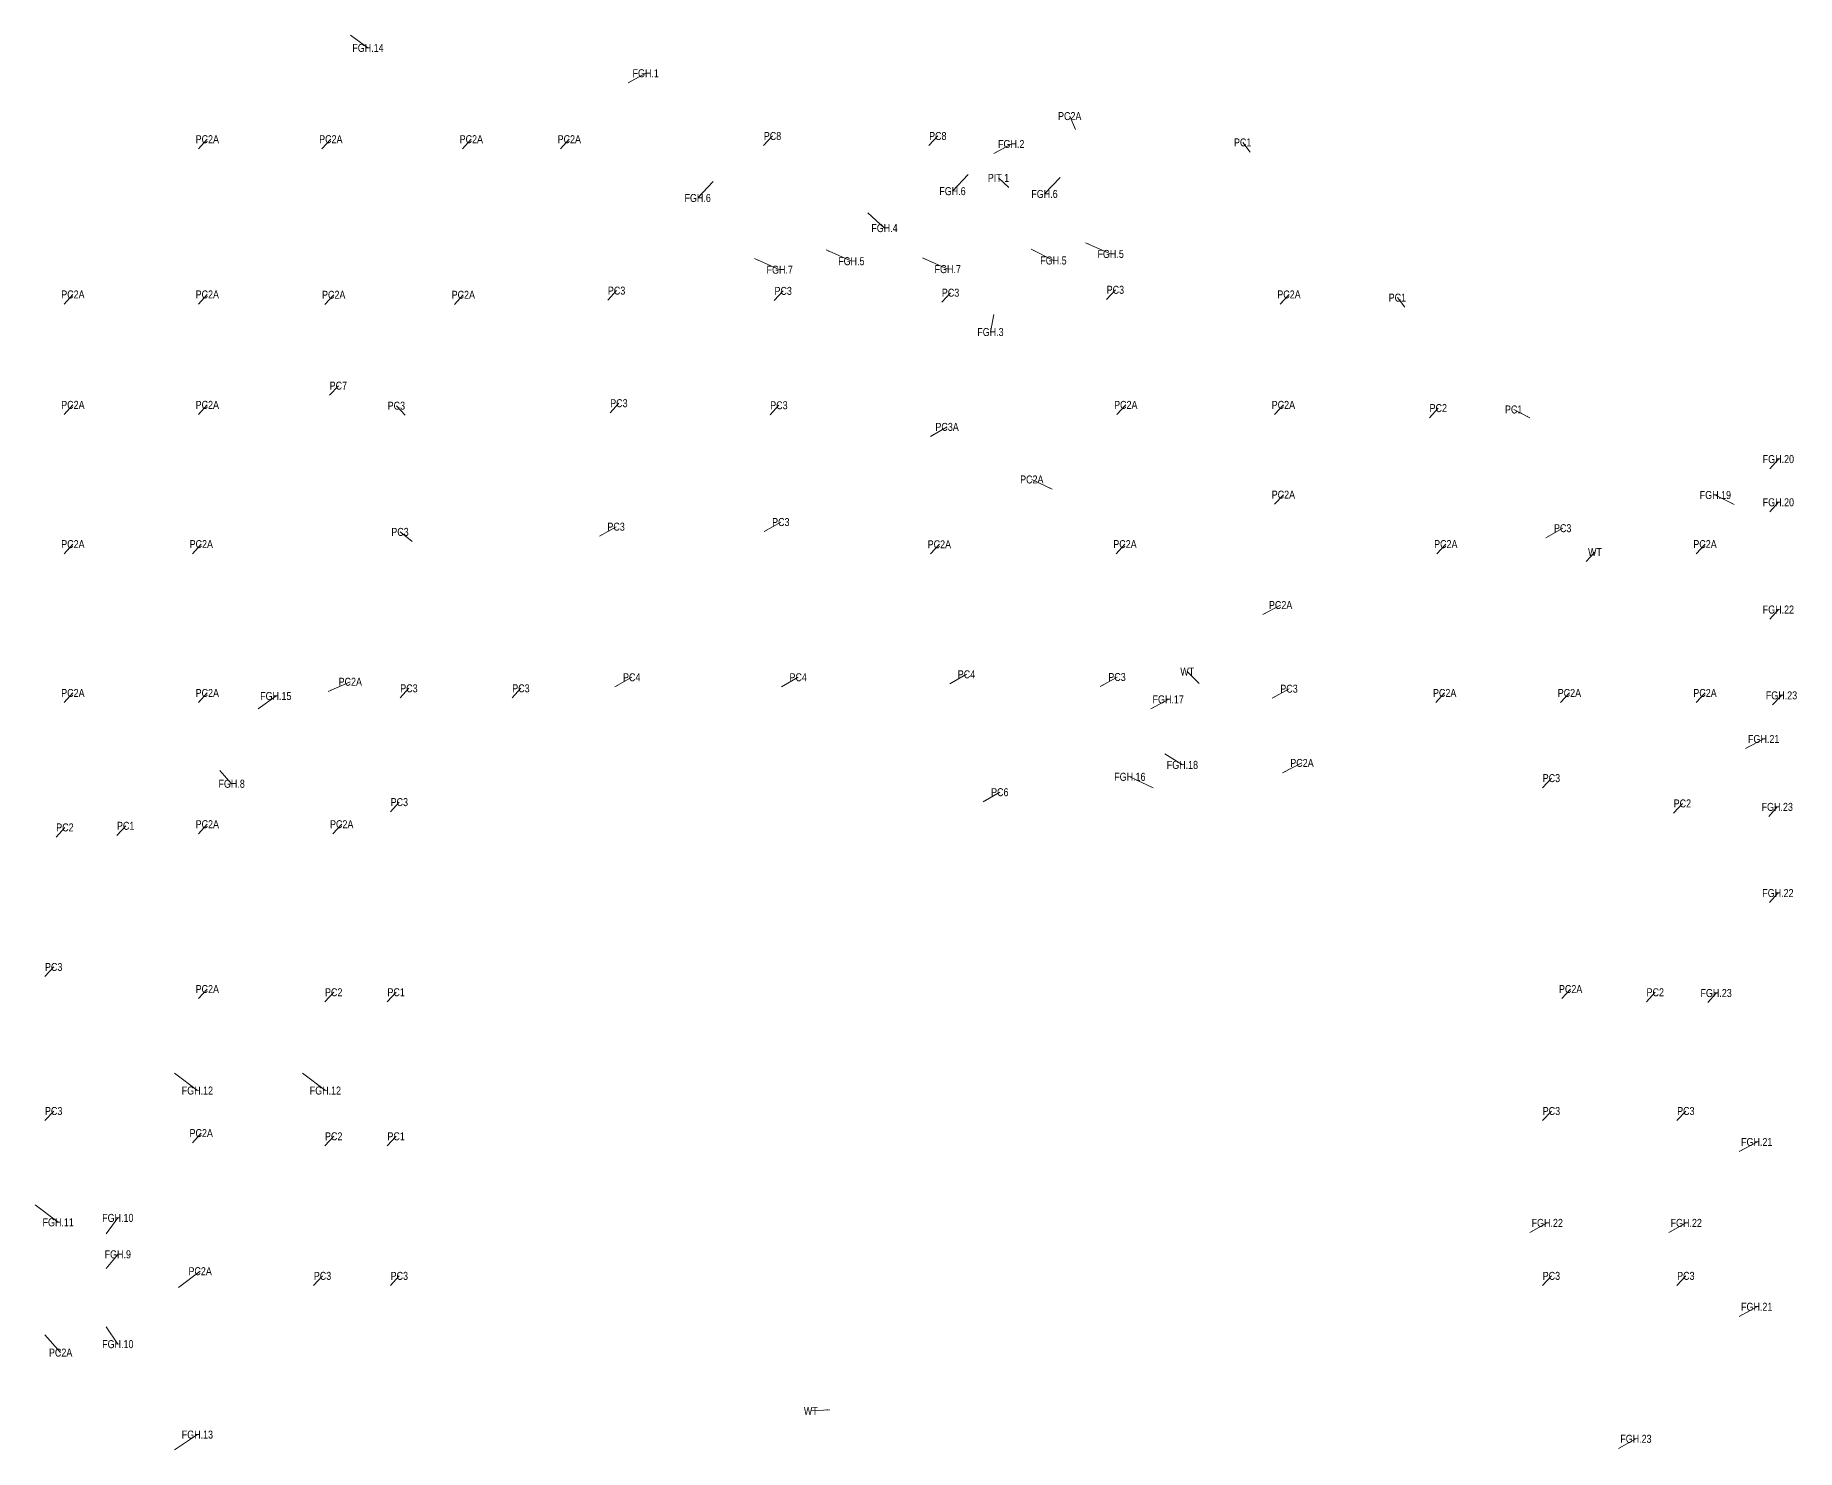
# Model space of a CAD drawing. Header units: millimetres. Extents: x -1281 to 216087, y -1281 to 89196.
# Drawn here: x 106000 to 216087, y 815 to 89196 of the extents above; entities that cross this region are included whole.
import ezdxf
from ezdxf.enums import TextEntityAlignment as Align

# ---------------------------------------------------------------- set-up
doc = ezdxf.new("R2010")
doc.units = ezdxf.units.MM
doc.layers.get('Defpoints').update_dxf_attribs({"color": 151, "lineweight": 9})
for name, color, linetype, lineweight in [('NDC_S_ANNO', 7, 'Continuous', 20), ('NDC_S_DIM', 1, 'Continuous', 15), ('NDC_S_VN TEXT', 7, 'Continuous', 20)]:
    doc.layers.add(name, color=color, linetype=linetype, lineweight=lineweight)
doc.styles.add('ARIAL', font='arial.ttf', dxfattribs={"width": 0.8})
doc.styles.add('NDC_DIM', font='', dxfattribs={"width": 0.75})
doc.styles.get('NDC_DIM').set_extended_font_data('Dotum')
doc.dimstyles.new('NDC_dim_iso', dxfattribs={"dimtxt": 2.2, "dimasz": 1, "dimexe": 1.5, "dimexo": 2.5, "dimgap": 1, "dimtad": 1, "dimdec": 0, "dimzin": 0, "dimdsep": 46, "dimtxsty": 'NDC_DIM', "dimblk": 'DIMMARK', "dimcen": 0.09, "dimdle": 1.2, "dimclrd": 1, "dimclre": 1, "dimclrt": 3, "dimadec": 0, "dimazin": 0, "dimtfac": 1, "dimtdec": 0, "dimtix": 1, "dimtofl": 0, "dimtmove": 0, "dimatfit": 3, "dimfxl": 6, "dimfxlon": 1, "dimtolj": 1, "dimtzin": 0, "dimarcsym": 0})

# ---------------------------------------------------------------- blocks, each defined once
blk = doc.blocks.new('DIMMARK')
at = {"layer": 'NDC_S_DIM', "color": 1}
blk.add_line((-1.5, 0), (1, 0), dxfattribs=at)
at = {"layer": 'NDC_S_DIM', "color": 2, "const_width": 0.1}
blk.add_lwpolyline([(-0.42, -0.42), (0.42, 0.42)], dxfattribs=at)
blk = doc.blocks.new('*U122')
at = {"layer": 'NDC_S_ANNO', "ltscale": 0.8, "style": 'ARIAL', "width": 0.8, "flags": 1}
blk.add_attdef('CHU_THICH', text='', height=2.5, dxfattribs=at).set_placement((0, 0), align=Align.MIDDLE_CENTER)
at = {"layer": 'NDC_S_ANNO', "ltscale": 0.8, "style": 'ARIAL', "width": 0.8}
blk.add_attdef('TEN', text='', height=2.5, dxfattribs=at).set_placement((2.77, 3), align=Align.MIDDLE_CENTER)
at = {"layer": 'Defpoints'}
blk.add_leader([(0, 0), (2.77, 3)], dimstyle='NDC_dim_iso', override={"dimgap": 0.625, "dimtad": 0}, dxfattribs=at)
blk = doc.blocks.new('*U88')
at = {"layer": 'NDC_S_ANNO', "ltscale": 0.8, "style": 'ARIAL', "width": 0.8, "flags": 1}
blk.add_attdef('CHU_THICH', text='', height=2.5, dxfattribs=at).set_placement((0, 0), align=Align.MIDDLE_CENTER)
at = {"layer": 'NDC_S_ANNO', "ltscale": 0.8, "style": 'ARIAL', "width": 0.8}
blk.add_attdef('TEN', text='', height=2.5, dxfattribs=at).set_placement((2.77, 3), align=Align.MIDDLE_CENTER)
at = {"layer": 'Defpoints'}
blk.add_leader([(0, 0), (2.77, 3)], dimstyle='NDC_dim_iso', override={"dimgap": 0.625, "dimtad": 0}, dxfattribs=at)
blk = doc.blocks.new('*U104')
at = {"layer": 'NDC_S_ANNO', "ltscale": 0.8, "style": 'ARIAL', "width": 0.8, "flags": 1}
blk.add_attdef('CHU_THICH', text='', height=2.5, dxfattribs=at).set_placement((0, 0), align=Align.MIDDLE_CENTER)
at = {"layer": 'NDC_S_ANNO', "ltscale": 0.8, "style": 'ARIAL', "width": 0.8}
blk.add_attdef('TEN', text='', height=2.5, dxfattribs=at).set_placement((2.77, 3), align=Align.MIDDLE_CENTER)
at = {"layer": 'Defpoints'}
blk.add_leader([(0, 0), (2.77, 3)], dimstyle='NDC_dim_iso', override={"dimgap": 0.625, "dimtad": 0}, dxfattribs=at)
blk = doc.blocks.new('*U140')
at = {"layer": 'NDC_S_ANNO', "ltscale": 0.8, "style": 'ARIAL', "width": 0.8, "flags": 1}
blk.add_attdef('CHU_THICH', text='', height=2.5, dxfattribs=at).set_placement((0, 0), align=Align.MIDDLE_CENTER)
at = {"layer": 'NDC_S_ANNO', "ltscale": 0.8, "style": 'ARIAL', "width": 0.8}
blk.add_attdef('TEN', text='', height=2.5, dxfattribs=at).set_placement((6.9, 3), align=Align.MIDDLE_CENTER)
at = {"layer": 'Defpoints'}
blk.add_leader([(0, 0), (6.9, 3)], dimstyle='NDC_dim_iso', override={"dimgap": 0.625, "dimtad": 0}, dxfattribs=at)
blk = doc.blocks.new('*U126')
at = {"layer": 'NDC_S_ANNO', "ltscale": 0.8, "style": 'ARIAL', "width": 0.8, "flags": 1}
blk.add_attdef('CHU_THICH', text='', height=2.5, dxfattribs=at).set_placement((0, 0), align=Align.MIDDLE_CENTER)
at = {"layer": 'NDC_S_ANNO', "ltscale": 0.8, "style": 'ARIAL', "width": 0.8}
blk.add_attdef('TEN', text='', height=2.5, dxfattribs=at).set_placement((4.94, -5.57), align=Align.MIDDLE_CENTER)
at = {"layer": 'Defpoints'}
blk.add_leader([(0, 0), (4.94, -5.57)], dimstyle='NDC_dim_iso', override={"dimgap": 0.625, "dimtad": 0}, dxfattribs=at)
blk = doc.blocks.new('*U127')
at = {"layer": 'NDC_S_ANNO', "ltscale": 0.8, "style": 'ARIAL', "width": 0.8}
blk.add_attdef('TEN', text='', height=2.5, dxfattribs=at).set_placement((6.78, 5.11), align=Align.MIDDLE_CENTER)
at = {"layer": 'NDC_S_ANNO', "ltscale": 0.8, "style": 'ARIAL', "width": 0.8, "flags": 1}
blk.add_attdef('CHU_THICH', text='', height=2.5, dxfattribs=at).set_placement((0, 0), align=Align.MIDDLE_CENTER)
at = {"layer": 'Defpoints'}
blk.add_leader([(0, 0), (6.78, 5.11)], dimstyle='NDC_dim_iso', override={"dimgap": 0.625, "dimtad": 0}, dxfattribs=at)
blk = doc.blocks.new('*U100')
at = {"layer": 'NDC_S_ANNO', "ltscale": 0.8, "style": 'ARIAL', "width": 0.8, "flags": 1}
blk.add_attdef('CHU_THICH', text='', height=2.5, dxfattribs=at).set_placement((0, 0), align=Align.MIDDLE_CENTER)
at = {"layer": 'NDC_S_ANNO', "ltscale": 0.8, "style": 'ARIAL', "width": 0.8}
blk.add_attdef('TEN', text='', height=2.5, dxfattribs=at).set_placement((2.77, 3), align=Align.MIDDLE_CENTER)
at = {"layer": 'Defpoints'}
blk.add_leader([(0, 0), (2.77, 3)], dimstyle='NDC_dim_iso', override={"dimgap": 0.625, "dimtad": 0}, dxfattribs=at)
blk = doc.blocks.new('*U130')
at = {"layer": 'NDC_S_ANNO', "ltscale": 0.8, "style": 'ARIAL', "width": 0.8, "flags": 1}
blk.add_attdef('CHU_THICH', text='', height=2.5, dxfattribs=at).set_placement((0, 0), align=Align.MIDDLE_CENTER)
at = {"layer": 'NDC_S_ANNO', "ltscale": 0.8, "style": 'ARIAL', "width": 0.8}
blk.add_attdef('TEN', text='', height=2.5, dxfattribs=at).set_placement((-2.72, 3), align=Align.MIDDLE_CENTER)
at = {"layer": 'Defpoints'}
blk.add_leader([(0, 0), (-2.72, 3)], dimstyle='NDC_dim_iso', override={"dimgap": 0.625, "dimtad": 0}, dxfattribs=at)
blk = doc.blocks.new('*U131')
at = {"layer": 'NDC_S_ANNO', "ltscale": 0.8, "style": 'ARIAL', "width": 0.8, "flags": 1}
blk.add_attdef('CHU_THICH', text='', height=2.5, dxfattribs=at).set_placement((0, 0), align=Align.MIDDLE_CENTER)
at = {"layer": 'NDC_S_ANNO', "ltscale": 0.8, "style": 'ARIAL', "width": 0.8}
blk.add_attdef('TEN', text='', height=2.5, dxfattribs=at).set_placement((-2.3, 3), align=Align.MIDDLE_CENTER)
at = {"layer": 'Defpoints'}
blk.add_leader([(0, 0), (-2.3, 3)], dimstyle='NDC_dim_iso', override={"dimgap": 0.625, "dimtad": 0}, dxfattribs=at)
blk = doc.blocks.new('*U132')
at = {"layer": 'NDC_S_ANNO', "ltscale": 0.8, "style": 'ARIAL', "width": 0.8, "flags": 1}
blk.add_attdef('CHU_THICH', text='', height=2.5, dxfattribs=at).set_placement((0, 0), align=Align.MIDDLE_CENTER)
at = {"layer": 'NDC_S_ANNO', "ltscale": 0.8, "style": 'ARIAL', "width": 0.8}
blk.add_attdef('TEN', text='', height=2.5, dxfattribs=at).set_placement((-1.82, 4.22), align=Align.MIDDLE_CENTER)
at = {"layer": 'Defpoints'}
blk.add_leader([(0, 0), (-1.82, 4.22)], dimstyle='NDC_dim_iso', override={"dimgap": 0.625, "dimtad": 0}, dxfattribs=at)
blk = doc.blocks.new('*U133')
at = {"layer": 'NDC_S_ANNO', "ltscale": 0.8, "style": 'ARIAL', "width": 0.8, "flags": 1}
blk.add_attdef('CHU_THICH', text='', height=2.5, dxfattribs=at).set_placement((0, 0), align=Align.MIDDLE_CENTER)
at = {"layer": 'NDC_S_ANNO', "ltscale": 0.8, "style": 'ARIAL', "width": 0.8}
blk.add_attdef('TEN', text='', height=2.5, dxfattribs=at).set_placement((-5.02, 2.56), align=Align.MIDDLE_CENTER)
at = {"layer": 'Defpoints'}
blk.add_leader([(0, 0), (-5.02, 2.56)], dimstyle='NDC_dim_iso', override={"dimgap": 0.625, "dimtad": 0}, dxfattribs=at)
blk = doc.blocks.new('*U134')
at = {"layer": 'NDC_S_ANNO', "ltscale": 0.8, "style": 'ARIAL', "width": 0.8, "flags": 1}
blk.add_attdef('CHU_THICH', text='', height=2.5, dxfattribs=at).set_placement((0, 0), align=Align.MIDDLE_CENTER)
at = {"layer": 'NDC_S_ANNO', "ltscale": 0.8, "style": 'ARIAL', "width": 0.8}
blk.add_attdef('TEN', text='', height=2.5, dxfattribs=at).set_placement((-3.82, 3), align=Align.MIDDLE_CENTER)
at = {"layer": 'Defpoints'}
blk.add_leader([(0, 0), (-3.82, 3)], dimstyle='NDC_dim_iso', override={"dimgap": 0.625, "dimtad": 0}, dxfattribs=at)
blk = doc.blocks.new('*U89')
at = {"layer": 'NDC_S_ANNO', "ltscale": 0.8, "style": 'ARIAL', "width": 0.8, "flags": 1}
blk.add_attdef('CHU_THICH', text='', height=2.5, dxfattribs=at).set_placement((0, 0), align=Align.MIDDLE_CENTER)
at = {"layer": 'NDC_S_ANNO', "ltscale": 0.8, "style": 'ARIAL', "width": 0.8}
blk.add_attdef('TEN', text='', height=2.5, dxfattribs=at).set_placement((5.23, 3), align=Align.MIDDLE_CENTER)
at = {"layer": 'Defpoints'}
blk.add_leader([(0, 0), (5.23, 3)], dimstyle='NDC_dim_iso', override={"dimgap": 0.625, "dimtad": 0}, dxfattribs=at)
blk = doc.blocks.new('*U128')
at = {"layer": 'NDC_S_ANNO', "ltscale": 0.8, "style": 'ARIAL', "width": 0.8, "flags": 1}
blk.add_attdef('CHU_THICH', text='', height=2.5, dxfattribs=at).set_placement((0, 0), align=Align.MIDDLE_CENTER)
at = {"layer": 'NDC_S_ANNO', "ltscale": 0.8, "style": 'ARIAL', "width": 0.8}
blk.add_attdef('TEN', text='', height=2.5, dxfattribs=at).set_placement((5.54, 3), align=Align.MIDDLE_CENTER)
at = {"layer": 'Defpoints'}
blk.add_leader([(0, 0), (5.54, 3)], dimstyle='NDC_dim_iso', override={"dimgap": 0.625, "dimtad": 0}, dxfattribs=at)
blk = doc.blocks.new('*U129')
at = {"layer": 'NDC_S_ANNO', "ltscale": 0.8, "style": 'ARIAL', "width": 0.8}
blk.add_attdef('TEN', text='', height=2.5, dxfattribs=at).set_placement((-6.35, 3), align=Align.MIDDLE_CENTER)
at = {"layer": 'NDC_S_ANNO', "ltscale": 0.8, "style": 'ARIAL', "width": 0.8, "flags": 1}
blk.add_attdef('CHU_THICH', text='', height=2.5, dxfattribs=at).set_placement((0, 0), align=Align.MIDDLE_CENTER)
at = {"layer": 'Defpoints'}
blk.add_leader([(0, 0), (-6.35, 3)], dimstyle='NDC_dim_iso', override={"dimgap": 0.625, "dimtad": 0}, dxfattribs=at)
blk = doc.blocks.new('*U125')
at = {"layer": 'NDC_S_ANNO', "ltscale": 0.8, "style": 'ARIAL', "width": 0.8}
blk.add_attdef('TEN', text='', height=2.5, dxfattribs=at).set_placement((-7.33, 3.49), align=Align.MIDDLE_CENTER)
at = {"layer": 'NDC_S_ANNO', "ltscale": 0.8, "style": 'ARIAL', "width": 0.8, "flags": 1}
blk.add_attdef('CHU_THICH', text='', height=2.5, dxfattribs=at).set_placement((0, 0), align=Align.MIDDLE_CENTER)
at = {"layer": 'Defpoints'}
blk.add_leader([(0, 0), (-7.33, 3.49)], dimstyle='NDC_dim_iso', override={"dimgap": 0.625, "dimtad": 0}, dxfattribs=at)
blk = doc.blocks.new('*U86')
at = {"layer": 'NDC_S_ANNO', "ltscale": 0.8, "style": 'ARIAL', "width": 0.8, "flags": 1}
blk.add_attdef('CHU_THICH', text='', height=2.5, dxfattribs=at).set_placement((0, 0), align=Align.MIDDLE_CENTER)
at = {"layer": 'NDC_S_ANNO', "ltscale": 0.8, "style": 'ARIAL', "width": 0.8}
blk.add_attdef('TEN', text='', height=2.5, dxfattribs=at).set_placement((5.47, 3), align=Align.MIDDLE_CENTER)
at = {"layer": 'Defpoints'}
blk.add_leader([(0, 0), (5.47, 3)], dimstyle='NDC_dim_iso', override={"dimgap": 0.625, "dimtad": 0}, dxfattribs=at)
blk = doc.blocks.new('*U106')
at = {"layer": 'NDC_S_ANNO', "ltscale": 0.8, "style": 'ARIAL', "width": 0.8, "flags": 1}
blk.add_attdef('CHU_THICH', text='', height=2.5, dxfattribs=at).set_placement((0, 0), align=Align.MIDDLE_CENTER)
at = {"layer": 'NDC_S_ANNO', "ltscale": 0.8, "style": 'ARIAL', "width": 0.8}
blk.add_attdef('TEN', text='', height=2.5, dxfattribs=at).set_placement((2.86, 3), align=Align.MIDDLE_CENTER)
at = {"layer": 'Defpoints'}
blk.add_leader([(0, 0), (2.86, 3)], dimstyle='NDC_dim_iso', override={"dimgap": 0.625, "dimtad": 0}, dxfattribs=at)
blk = doc.blocks.new('*U120')
at = {"layer": 'NDC_S_ANNO', "ltscale": 0.8, "style": 'ARIAL', "width": 0.8, "flags": 1}
blk.add_attdef('CHU_THICH', text='', height=2.5, dxfattribs=at).set_placement((0, 0), align=Align.MIDDLE_CENTER)
at = {"layer": 'NDC_S_ANNO', "ltscale": 0.8, "style": 'ARIAL', "width": 0.8}
blk.add_attdef('TEN', text='', height=2.5, dxfattribs=at).set_placement((-3.77, 3.75), align=Align.MIDDLE_CENTER)
at = {"layer": 'Defpoints'}
blk.add_leader([(0, 0), (-3.77, 3.75)], dimstyle='NDC_dim_iso', override={"dimgap": 0.625, "dimtad": 0}, dxfattribs=at)
blk = doc.blocks.new('*U111')
at = {"layer": 'NDC_S_ANNO', "ltscale": 0.8, "style": 'ARIAL', "width": 0.8}
blk.add_attdef('TEN', text='', height=2.5, dxfattribs=at).set_placement((-5.96, -0.37), align=Align.MIDDLE_CENTER)
at = {"layer": 'NDC_S_ANNO', "ltscale": 0.8, "style": 'ARIAL', "width": 0.8, "flags": 1}
blk.add_attdef('CHU_THICH', text='', height=2.5, dxfattribs=at).set_placement((0, 0), align=Align.MIDDLE_CENTER)
at = {"layer": 'Defpoints'}
blk.add_leader([(0, 0), (-5.96, -0.37)], dimstyle='NDC_dim_iso', override={"dimgap": 0.625, "dimtad": 0}, dxfattribs=at)
blk = doc.blocks.new('*U114')
at = {"layer": 'NDC_S_ANNO', "ltscale": 0.8, "style": 'ARIAL', "width": 0.8, "flags": 1}
blk.add_attdef('CHU_THICH', text='', height=2.5, dxfattribs=at).set_placement((0, 0), align=Align.MIDDLE_CENTER)
at = {"layer": 'NDC_S_ANNO', "ltscale": 0.8, "style": 'ARIAL', "width": 0.8}
blk.add_attdef('TEN', text='', height=2.5, dxfattribs=at).set_placement((6.08, 3.07), align=Align.MIDDLE_CENTER)
at = {"layer": 'Defpoints'}
blk.add_leader([(0, 0), (6.08, 3.07)], dimstyle='NDC_dim_iso', override={"dimgap": 0.625, "dimtad": 0}, dxfattribs=at)
blk = doc.blocks.new('*U115')
at = {"layer": 'NDC_S_ANNO', "ltscale": 0.8, "style": 'ARIAL', "width": 0.8, "flags": 1}
blk.add_attdef('CHU_THICH', text='', height=2.5, dxfattribs=at).set_placement((0, 0), align=Align.MIDDLE_CENTER)
at = {"layer": 'NDC_S_ANNO', "ltscale": 0.8, "style": 'ARIAL', "width": 0.8}
blk.add_attdef('TEN', text='', height=2.5, dxfattribs=at).set_placement((5.72, 3), align=Align.MIDDLE_CENTER)
at = {"layer": 'Defpoints'}
blk.add_leader([(0, 0), (5.72, 3)], dimstyle='NDC_dim_iso', override={"dimgap": 0.625, "dimtad": 0}, dxfattribs=at)
blk = doc.blocks.new('*U96')
at = {"layer": 'NDC_S_ANNO', "ltscale": 0.8, "style": 'ARIAL', "width": 0.8, "flags": 1}
blk.add_attdef('CHU_THICH', text='', height=2.5, dxfattribs=at).set_placement((0, 0), align=Align.MIDDLE_CENTER)
at = {"layer": 'NDC_S_ANNO', "ltscale": 0.8, "style": 'ARIAL', "width": 0.8}
blk.add_attdef('TEN', text='', height=2.5, dxfattribs=at).set_placement((-3.2, 3), align=Align.MIDDLE_CENTER)
at = {"layer": 'Defpoints'}
blk.add_leader([(0, 0), (-3.2, 3)], dimstyle='NDC_dim_iso', override={"dimgap": 0.625, "dimtad": 0}, dxfattribs=at)
blk = doc.blocks.new('*U78')
at = {"layer": 'NDC_S_ANNO', "ltscale": 0.8, "style": 'ARIAL', "width": 0.8, "flags": 1}
blk.add_attdef('CHU_THICH', text='', height=2.5, dxfattribs=at).set_placement((0, 0), align=Align.MIDDLE_CENTER)
at = {"layer": 'NDC_S_ANNO', "ltscale": 0.8, "style": 'ARIAL', "width": 0.8}
blk.add_attdef('TEN', text='', height=2.5, dxfattribs=at).set_placement((-4.88, -5.15), align=Align.MIDDLE_CENTER)
at = {"layer": 'Defpoints'}
blk.add_leader([(0, 0), (-4.88, -5.15)], dimstyle='NDC_dim_iso', override={"dimgap": 0.625, "dimtad": 0}, dxfattribs=at)
blk = doc.blocks.new('*U79')
at = {"layer": 'NDC_S_ANNO', "ltscale": 0.8, "style": 'ARIAL', "width": 0.8, "flags": 1}
blk.add_attdef('CHU_THICH', text='', height=2.5, dxfattribs=at).set_placement((0, 0), align=Align.MIDDLE_CENTER)
at = {"layer": 'NDC_S_ANNO', "ltscale": 0.8, "style": 'ARIAL', "width": 0.8}
blk.add_attdef('TEN', text='', height=2.5, dxfattribs=at).set_placement((5.18, -4.78), align=Align.MIDDLE_CENTER)
at = {"layer": 'Defpoints'}
blk.add_leader([(0, 0), (5.18, -4.78)], dimstyle='NDC_dim_iso', override={"dimgap": 0.625, "dimtad": 0}, dxfattribs=at)
blk = doc.blocks.new('*U80')
at = {"layer": 'NDC_S_ANNO', "ltscale": 0.8, "style": 'ARIAL', "width": 0.8, "flags": 1}
blk.add_attdef('CHU_THICH', text='', height=2.5, dxfattribs=at).set_placement((0, 0), align=Align.MIDDLE_CENTER)
at = {"layer": 'NDC_S_ANNO', "ltscale": 0.8, "style": 'ARIAL', "width": 0.8}
blk.add_attdef('TEN', text='', height=2.5, dxfattribs=at).set_placement((7.89, -3.51), align=Align.MIDDLE_CENTER)
at = {"layer": 'Defpoints'}
blk.add_leader([(0, 0), (7.89, -3.51)], dimstyle='NDC_dim_iso', override={"dimgap": 0.625, "dimtad": 0}, dxfattribs=at)
blk = doc.blocks.new('*U81')
at = {"layer": 'NDC_S_ANNO', "ltscale": 0.8, "style": 'ARIAL', "width": 0.8, "flags": 1}
blk.add_attdef('CHU_THICH', text='', height=2.5, dxfattribs=at).set_placement((0, 0), align=Align.MIDDLE_CENTER)
at = {"layer": 'NDC_S_ANNO', "ltscale": 0.8, "style": 'ARIAL', "width": 0.8}
blk.add_attdef('TEN', text='', height=2.5, dxfattribs=at).set_placement((6.91, -3.51), align=Align.MIDDLE_CENTER)
at = {"layer": 'Defpoints'}
blk.add_leader([(0, 0), (6.91, -3.51)], dimstyle='NDC_dim_iso', override={"dimgap": 0.625, "dimtad": 0}, dxfattribs=at)
blk = doc.blocks.new('*U91')
at = {"layer": 'NDC_S_ANNO', "ltscale": 0.8, "style": 'ARIAL', "width": 0.8, "flags": 1}
blk.add_attdef('CHU_THICH', text='', height=2.5, dxfattribs=at).set_placement((0, 0), align=Align.MIDDLE_CENTER)
at = {"layer": 'NDC_S_ANNO', "ltscale": 0.8, "style": 'ARIAL', "width": 0.8}
blk.add_attdef('TEN', text='', height=2.5, dxfattribs=at).set_placement((-1.03, -5.49), align=Align.MIDDLE_CENTER)
at = {"layer": 'Defpoints'}
blk.add_leader([(0, 0), (-1.03, -5.49)], dimstyle='NDC_dim_iso', override={"dimgap": 0.625, "dimtad": 0}, dxfattribs=at)
blk = doc.blocks.new('*U92')
at = {"layer": 'NDC_S_ANNO', "ltscale": 0.8, "style": 'ARIAL', "width": 0.8, "flags": 1}
blk.add_attdef('CHU_THICH', text='', height=2.5, dxfattribs=at).set_placement((0, 0), align=Align.MIDDLE_CENTER)
at = {"layer": 'NDC_S_ANNO', "ltscale": 0.8, "style": 'ARIAL', "width": 0.8}
blk.add_attdef('TEN', text='', height=2.5, dxfattribs=at).set_placement((3.65, -4.14), align=Align.MIDDLE_CENTER)
at = {"layer": 'Defpoints'}
blk.add_leader([(0, 0), (3.65, -4.14)], dimstyle='NDC_dim_iso', override={"dimgap": 0.625, "dimtad": 0}, dxfattribs=at)
blk = doc.blocks.new('*U93')
at = {"layer": 'NDC_S_ANNO', "ltscale": 0.8, "style": 'ARIAL', "width": 0.8}
blk.add_attdef('TEN', text='', height=2.5, dxfattribs=at).set_placement((3.65, 4.42), align=Align.MIDDLE_CENTER)
at = {"layer": 'NDC_S_ANNO', "ltscale": 0.8, "style": 'ARIAL', "width": 0.8, "flags": 1}
blk.add_attdef('CHU_THICH', text='', height=2.5, dxfattribs=at).set_placement((0, 0), align=Align.MIDDLE_CENTER)
at = {"layer": 'Defpoints'}
blk.add_leader([(0, 0), (3.65, 4.42)], dimstyle='NDC_dim_iso', override={"dimgap": 0.625, "dimtad": 0}, dxfattribs=at)
blk = doc.blocks.new('*U94')
at = {"layer": 'NDC_S_ANNO', "ltscale": 0.8, "style": 'ARIAL', "width": 0.8, "flags": 1}
blk.add_attdef('CHU_THICH', text='', height=2.5, dxfattribs=at).set_placement((0, 0), align=Align.MIDDLE_CENTER)
at = {"layer": 'NDC_S_ANNO', "ltscale": 0.8, "style": 'ARIAL', "width": 0.8}
blk.add_attdef('TEN', text='', height=2.5, dxfattribs=at).set_placement((3.65, -5.41), align=Align.MIDDLE_CENTER)
at = {"layer": 'Defpoints'}
blk.add_leader([(0, 0), (3.65, -5.41)], dimstyle='NDC_dim_iso', override={"dimgap": 0.625, "dimtad": 0}, dxfattribs=at)
blk = doc.blocks.new('*U82')
at = {"layer": 'NDC_S_ANNO', "ltscale": 0.8, "style": 'ARIAL', "width": 0.8, "flags": 1}
blk.add_attdef('CHU_THICH', text='', height=2.5, dxfattribs=at).set_placement((0, 0), align=Align.MIDDLE_CENTER)
at = {"layer": 'NDC_S_ANNO', "ltscale": 0.8, "style": 'ARIAL', "width": 0.8}
blk.add_attdef('TEN', text='', height=2.5, dxfattribs=at).set_placement((7.17, -5.41), align=Align.MIDDLE_CENTER)
at = {"layer": 'Defpoints'}
blk.add_leader([(0, 0), (7.17, -5.41)], dimstyle='NDC_dim_iso', override={"dimgap": 0.625, "dimtad": 0}, dxfattribs=at)
blk = doc.blocks.new('*U83')
at = {"layer": 'NDC_S_ANNO', "ltscale": 0.8, "style": 'ARIAL', "width": 0.8}
blk.add_attdef('TEN', text='', height=2.5, dxfattribs=at).set_placement((7.17, 4.74), align=Align.MIDDLE_CENTER)
at = {"layer": 'NDC_S_ANNO', "ltscale": 0.8, "style": 'ARIAL', "width": 0.8, "flags": 1}
blk.add_attdef('CHU_THICH', text='', height=2.5, dxfattribs=at).set_placement((0, 0), align=Align.MIDDLE_CENTER)
at = {"layer": 'Defpoints'}
blk.add_leader([(0, 0), (7.17, 4.74)], dimstyle='NDC_dim_iso', override={"dimgap": 0.625, "dimtad": 0}, dxfattribs=at)
blk = doc.blocks.new('*U84')
at = {"layer": 'NDC_S_ANNO', "ltscale": 0.8, "style": 'ARIAL', "width": 0.8, "flags": 1}
blk.add_attdef('CHU_THICH', text='', height=2.5, dxfattribs=at).set_placement((0, 0), align=Align.MIDDLE_CENTER)
at = {"layer": 'NDC_S_ANNO', "ltscale": 0.8, "style": 'ARIAL', "width": 0.8}
blk.add_attdef('TEN', text='', height=2.5, dxfattribs=at).set_placement((5.47, -3.97), align=Align.MIDDLE_CENTER)
at = {"layer": 'Defpoints'}
blk.add_leader([(0, 0), (5.47, -3.97)], dimstyle='NDC_dim_iso', override={"dimgap": 0.625, "dimtad": 0}, dxfattribs=at)
blk = doc.blocks.new('*U85')
at = {"layer": 'NDC_S_ANNO', "ltscale": 0.8, "style": 'ARIAL', "width": 0.8, "flags": 1}
blk.add_attdef('CHU_THICH', text='', height=2.5, dxfattribs=at).set_placement((0, 0), align=Align.MIDDLE_CENTER)
at = {"layer": 'NDC_S_ANNO', "ltscale": 0.8, "style": 'ARIAL', "width": 0.8}
blk.add_attdef('TEN', text='', height=2.5, dxfattribs=at).set_placement((5.47, 4.05), align=Align.MIDDLE_CENTER)
at = {"layer": 'Defpoints'}
blk.add_leader([(0, 0), (5.47, 4.05)], dimstyle='NDC_dim_iso', override={"dimgap": 0.625, "dimtad": 0}, dxfattribs=at)
blk = doc.blocks.new('*U87')
at = {"layer": 'NDC_S_ANNO', "ltscale": 0.8, "style": 'ARIAL', "width": 0.8, "flags": 1}
blk.add_attdef('CHU_THICH', text='', height=2.5, dxfattribs=at).set_placement((0, 0), align=Align.MIDDLE_CENTER)
at = {"layer": 'NDC_S_ANNO', "ltscale": 0.8, "style": 'ARIAL', "width": 0.8}
blk.add_attdef('TEN', text='', height=2.5, dxfattribs=at).set_placement((2.64, 3), align=Align.MIDDLE_CENTER)
at = {"layer": 'Defpoints'}
blk.add_leader([(0, 0), (2.64, 3)], dimstyle='NDC_dim_iso', override={"dimgap": 0.625, "dimtad": 0}, dxfattribs=at)
blk = doc.blocks.new('*U90')
at = {"layer": 'NDC_S_ANNO', "ltscale": 0.8, "style": 'ARIAL', "width": 0.8}
blk.add_attdef('TEN', text='', height=2.5, dxfattribs=at).set_placement((3.65, 4.95), align=Align.MIDDLE_CENTER)
at = {"layer": 'NDC_S_ANNO', "ltscale": 0.8, "style": 'ARIAL', "width": 0.8, "flags": 1}
blk.add_attdef('CHU_THICH', text='', height=2.5, dxfattribs=at).set_placement((0, 0), align=Align.MIDDLE_CENTER)
at = {"layer": 'Defpoints'}
blk.add_leader([(0, 0), (3.65, 4.95)], dimstyle='NDC_dim_iso', override={"dimgap": 0.625, "dimtad": 0}, dxfattribs=at)
blk = doc.blocks.new('*U98')
at = {"layer": 'NDC_S_ANNO', "ltscale": 0.8, "style": 'ARIAL', "width": 0.8}
blk.add_attdef('TEN', text='', height=2.5, dxfattribs=at).set_placement((-5.9, 3), align=Align.MIDDLE_CENTER)
at = {"layer": 'NDC_S_ANNO', "ltscale": 0.8, "style": 'ARIAL', "width": 0.8, "flags": 1}
blk.add_attdef('CHU_THICH', text='', height=2.5, dxfattribs=at).set_placement((0, 0), align=Align.MIDDLE_CENTER)
at = {"layer": 'Defpoints'}
blk.add_leader([(0, 0), (-5.9, 3)], dimstyle='NDC_dim_iso', override={"dimgap": 0.625, "dimtad": 0}, dxfattribs=at)
blk = doc.blocks.new('*U99')
at = {"layer": 'NDC_S_ANNO', "ltscale": 0.8, "style": 'ARIAL', "width": 0.8, "flags": 1}
blk.add_attdef('CHU_THICH', text='', height=2.5, dxfattribs=at).set_placement((0, 0), align=Align.MIDDLE_CENTER)
at = {"layer": 'NDC_S_ANNO', "ltscale": 0.8, "style": 'ARIAL', "width": 0.8}
blk.add_attdef('TEN', text='', height=2.5, dxfattribs=at).set_placement((5.47, -3.46), align=Align.MIDDLE_CENTER)
at = {"layer": 'Defpoints'}
blk.add_leader([(0, 0), (5.47, -3.46)], dimstyle='NDC_dim_iso', override={"dimgap": 0.625, "dimtad": 0}, dxfattribs=at)

msp = doc.modelspace()

# ---------------------------------------------------------------- block references
at = {"layer": 'NDC_S_VN TEXT', "xscale": 200, "yscale": 200, "zscale": 200}
for name, p, values in [('*U84', (125700, 89196), {'TEN': 'FGH.14'}), ('*U86', (143058, 86222), {'TEN': 'FGH.1'}), ('*U132', (171015, 83300), {'TEN': 'PC2A'}), ('*U88', (116200, 82100), {'TEN': 'PC2A'}), ('*U88', (132700, 82100), {'TEN': 'PC2A'}), ('*U88', (138823, 82100), {'TEN': 'PC2A'}), ('*U86', (165901, 81800), {'TEN': 'FGH.2'}), ('*U131', (181920, 81900), {'TEN': 'PC1'}), ('*U78', (164300, 80484), {'TEN': 'FGH.6'}), ('*U96', (166839, 79686), {'TEN': 'PIT 1'}), ('*U78', (148375, 80059), {'TEN': 'FGH.6'}), ('*U78', (170050, 80308), {'TEN': 'FGH.6'}), ('*U79', (158038, 78102), {'TEN': 'FGH.4'}), ('*U80', (171631, 76234), {'TEN': 'FGH.5'}), ('*U80', (150950, 75248), {'TEN': 'FGH.7'}), ('*U80', (155425, 75779), {'TEN': 'FGH.5'}), ('*U80', (161450, 75283), {'TEN': 'FGH.7'}), ('*U81', (168250, 75824), {'TEN': 'FGH.5'}), ('*U88', (183800, 72400), {'TEN': 'PC2A'}), ('*U131', (191587, 72200), {'TEN': 'PC1'}), ('*U91', (165901, 71750), {'TEN': 'FGH.3'}), ('*U88', (173600, 65500), {'TEN': 'PC2A'}), ('*U122', (193128, 65300), {'TEN': 'PC2'}), ('*U133', (199400, 65300), {'TEN': 'PC1'}), ('*U89', (161940, 64125), {'TEN': 'PC3A'}), ('*U87', (214409, 62114), {'TEN': 'FGH.20'}), ('*U129', (169550, 60840), {'TEN': 'PC2A'}), ('*U98', (212180, 59869), {'TEN': 'FGH.19'}), ('*U87', (214409, 59414), {'TEN': 'FGH.20'}), ('*U89', (141255, 57889), {'TEN': 'PC3'}), ('*U89', (151550, 58180), {'TEN': 'PC3'}), ('*U89', (200411, 57796), {'TEN': 'PC3'}), ('*U88', (107800, 56800), {'TEN': 'PC2A'}), ('*U88', (115825, 56800), {'TEN': 'PC2A'}), ('*U88', (193600, 56800), {'TEN': 'PC2A'}), ('*U88', (209800, 56800), {'TEN': 'PC2A'}), ('*U88', (202922, 56305), {'TEN': 'WT'}), ('*U128', (182722, 52993), {'TEN': 'PC2A'}), ('*U87', (214409, 52714), {'TEN': 'FGH.22'}), ('*U120', (178750, 48690), {'TEN': 'WT'}), ('*U140', (124310, 48200), {'TEN': 'PC2A'}), ('*U89', (142232, 48480), {'TEN': 'PC4'}), ('*U89', (152632, 48480), {'TEN': 'PC4'}), ('*U89', (163150, 48665), {'TEN': 'PC4'}), ('*U89', (172561, 48496), {'TEN': 'PC3'}), ('*U89', (183310, 47767), {'TEN': 'PC3'}), ('*U88', (107800, 47500), {'TEN': 'PC2A'}), ('*U88', (116200, 47500), {'TEN': 'PC2A'}), ('*U85', (119939, 47100), {'TEN': 'FGH.15'}), ('*U86', (175711, 47100), {'TEN': 'FGH.17'}), ('*U88', (193528, 47500), {'TEN': 'PC2A'}), ('*U88', (201325, 47500), {'TEN': 'PC2A'}), ('*U88', (209800, 47500), {'TEN': 'PC2A'}), ('*U106', (214561, 47350), {'TEN': 'FGH.23'}), ('*U115', (212875, 44625), {'TEN': 'FGH.21'}), ('*U99', (176599, 44300), {'TEN': 'FGH.18'}), ('*U92', (117546, 43254), {'TEN': 'FGH.8'}), ('*U125', (175875, 42164), {'TEN': 'FGH.16'}), ('*U114', (183950, 43113), {'TEN': 'PC2A'}), ('*U89', (165234, 41300), {'TEN': 'PC6'}), ('*U104', (128200, 40680), {'TEN': 'PC3'}), ('*U122', (208384, 40599), {'TEN': 'PC2'}), ('*U87', (214339, 40382), {'TEN': 'FGH.23'}), ('*U122', (107300, 39100), {'TEN': 'PC2'}), ('*U100', (111100, 39200), {'TEN': 'PC1'}), ('*U88', (116200, 39300), {'TEN': 'PC2A'}), ('*U88', (124600, 39300), {'TEN': 'PC2A'}), ('*U87', (214379, 34999), {'TEN': 'FGH.22'}), ('*U104', (106600, 30380), {'TEN': 'PC3'}), ('*U88', (201400, 29000), {'TEN': 'PC2A'}), ('*U122', (124100, 28800), {'TEN': 'PC2'}), ('*U100', (128000, 28800), {'TEN': 'PC1'}), ('*U122', (206690, 28799), {'TEN': 'PC2'}), ('*U87', (210519, 28750), {'TEN': 'FGH.23'}), ('*U82', (114700, 24342), {'TEN': 'FGH.12'}), ('*U82', (122700, 24342), {'TEN': 'FGH.12'}), ('*U104', (106600, 21380), {'TEN': 'PC3'}), ('*U104', (200200, 21380), {'TEN': 'PC3'}), ('*U104', (208600, 21380), {'TEN': 'PC3'}), ('*U122', (124100, 19800), {'TEN': 'PC2'}), ('*U100', (128000, 19800), {'TEN': 'PC1'}), ('*U86', (212490, 19444), {'TEN': 'FGH.21'}), ('*U82', (106000, 16109), {'TEN': 'FGH.11'}), ('*U90', (110430, 14312), {'TEN': 'FGH.10'}), ('*U86', (199400, 14390), {'TEN': 'FGH.22'}), ('*U86', (208086, 14390), {'TEN': 'FGH.22'}), ('*U93', (110430, 12141), {'TEN': 'FGH.9'}), ('*U127', (114950, 10950), {'TEN': 'PC2A'}), ('*U104', (123400, 11080), {'TEN': 'PC3'}), ('*U104', (128200, 11080), {'TEN': 'PC3'}), ('*U104', (200200, 11080), {'TEN': 'PC3'}), ('*U104', (208600, 11080), {'TEN': 'PC3'}), ('*U86', (212490, 9150), {'TEN': 'FGH.21'}), ('*U126', (106600, 8000), {'TEN': 'PC2A'}), ('*U94', (110430, 8497), {'TEN': 'FGH.10'}), ('*U111', (155660, 3319), {'TEN': 'WT'}), ('*U83', (114700, 815), {'TEN': 'FGH.13'}), ('*U86', (204941, 900), {'TEN': 'FGH.23'})]:
    msp.add_blockref(name, p, dxfattribs=at).add_auto_attribs(values)
at = {"layer": 'NDC_S_VN TEXT'}
ref = msp.add_blockref('*U122', (123920, 82100), dxfattribs=dict(at, xscale=200, yscale=200, zscale=200))
ref.add_attrib('TEN', 'PC2A', dxfattribs={"layer": 'NDC_S_ANNO', "color": 2, "ltscale": 0.8, "height": 500, "style": 'ARIAL', "width": 0.8}).set_placement((124474, 82700), align=Align.MIDDLE_CENTER)
ref = msp.add_blockref('*U100', (151522, 82300), dxfattribs=dict(at, xscale=200, yscale=200, zscale=200))
ref.add_attrib('TEN', 'PC8', dxfattribs={"layer": 'NDC_S_ANNO', "color": 2, "ltscale": 0.8, "height": 500, "style": 'ARIAL', "width": 0.8}).set_placement((152076, 82900), align=Align.MIDDLE_CENTER)
ref = msp.add_blockref('*U100', (161852, 82300), dxfattribs=dict(at, xscale=200, yscale=200, zscale=200))
ref.add_attrib('TEN', 'PC8', dxfattribs={"layer": 'NDC_S_ANNO', "color": 2, "ltscale": 0.8, "height": 500, "style": 'ARIAL', "width": 0.8}).set_placement((162406, 82900), align=Align.MIDDLE_CENTER)
ref = msp.add_blockref('*U122', (107800, 72400), dxfattribs=dict(at, xscale=200, yscale=200, zscale=200))
ref.add_attrib('TEN', 'PC2A', dxfattribs={"layer": 'NDC_S_ANNO', "color": 2, "ltscale": 0.8, "height": 500, "style": 'ARIAL', "width": 0.8}).set_placement((108354, 73000), align=Align.MIDDLE_CENTER)
ref = msp.add_blockref('*U122', (116200, 72400), dxfattribs=dict(at, xscale=200, yscale=200, zscale=200))
ref.add_attrib('TEN', 'PC2A', dxfattribs={"layer": 'NDC_S_ANNO', "color": 2, "ltscale": 0.8, "height": 500, "style": 'ARIAL', "width": 0.8}).set_placement((116754, 73000), align=Align.MIDDLE_CENTER)
ref = msp.add_blockref('*U122', (124100, 72380), dxfattribs=dict(at, xscale=200, yscale=200, zscale=200))
ref.add_attrib('TEN', 'PC2A', dxfattribs={"layer": 'NDC_S_ANNO', "color": 2, "ltscale": 0.8, "height": 500, "style": 'ARIAL', "width": 0.8}).set_placement((124654, 72980), align=Align.MIDDLE_CENTER)
ref = msp.add_blockref('*U122', (132200, 72380), dxfattribs=dict(at, xscale=200, yscale=200, zscale=200))
ref.add_attrib('TEN', 'PC2A', dxfattribs={"layer": 'NDC_S_ANNO', "color": 2, "ltscale": 0.8, "height": 500, "style": 'ARIAL', "width": 0.8}).set_placement((132754, 72980), align=Align.MIDDLE_CENTER)
ref = msp.add_blockref('*U88', (141778, 72639), dxfattribs=dict(at, xscale=200, yscale=200, zscale=200))
ref.add_attrib('TEN', 'PC3', dxfattribs={"layer": 'NDC_S_ANNO', "color": 2, "ltscale": 0.8, "height": 500, "style": 'ARIAL', "width": 0.8}).set_placement((142332, 73239), align=Align.MIDDLE_CENTER)
ref = msp.add_blockref('*U88', (152188, 72621), dxfattribs=dict(at, xscale=200, yscale=200, zscale=200))
ref.add_attrib('TEN', 'PC3', dxfattribs={"layer": 'NDC_S_ANNO', "color": 2, "ltscale": 0.8, "height": 500, "style": 'ARIAL', "width": 0.8}).set_placement((152742, 73221), align=Align.MIDDLE_CENTER)
ref = msp.add_blockref('*U88', (162649, 72510), dxfattribs=dict(at, xscale=200, yscale=200, zscale=200))
ref.add_attrib('TEN', 'PC3', dxfattribs={"layer": 'NDC_S_ANNO', "color": 2, "ltscale": 0.8, "height": 500, "style": 'ARIAL', "width": 0.8}).set_placement((163203, 73110), align=Align.MIDDLE_CENTER)
ref = msp.add_blockref('*U88', (172950, 72690), dxfattribs=dict(at, xscale=200, yscale=200, zscale=200))
ref.add_attrib('TEN', 'PC3', dxfattribs={"layer": 'NDC_S_ANNO', "color": 2, "ltscale": 0.8, "height": 500, "style": 'ARIAL', "width": 0.8}).set_placement((173504, 73290), align=Align.MIDDLE_CENTER)
ref = msp.add_blockref('*U104', (124390, 66700), dxfattribs=dict(at, xscale=200, yscale=200, zscale=200))
ref.add_attrib('TEN', 'PC7', dxfattribs={"layer": 'NDC_S_ANNO', "color": 2, "ltscale": 0.8, "height": 500, "style": 'ARIAL', "width": 0.8}).set_placement((124944, 67300), align=Align.MIDDLE_CENTER)
ref = msp.add_blockref('*U122', (107800, 65500), dxfattribs=dict(at, xscale=200, yscale=200, zscale=200))
ref.add_attrib('TEN', 'PC2A', dxfattribs={"layer": 'NDC_S_ANNO', "color": 2, "ltscale": 0.8, "height": 500, "style": 'ARIAL', "width": 0.8}).set_placement((108354, 66100), align=Align.MIDDLE_CENTER)
ref = msp.add_blockref('*U122', (116200, 65500), dxfattribs=dict(at, xscale=200, yscale=200, zscale=200))
ref.add_attrib('TEN', 'PC2A', dxfattribs={"layer": 'NDC_S_ANNO', "color": 2, "ltscale": 0.8, "height": 500, "style": 'ARIAL', "width": 0.8}).set_placement((116754, 66100), align=Align.MIDDLE_CENTER)
ref = msp.add_blockref('*U130', (129113, 65449), dxfattribs=dict(at, xscale=200, yscale=200, zscale=200))
ref.add_attrib('TEN', 'PC3', dxfattribs={"layer": 'NDC_S_ANNO', "color": 2, "ltscale": 0.8, "height": 500, "style": 'ARIAL', "width": 0.8}).set_placement((128568, 66049), align=Align.MIDDLE_CENTER)
ref = msp.add_blockref('*U88', (141923, 65606), dxfattribs=dict(at, xscale=200, yscale=200, zscale=200))
ref.add_attrib('TEN', 'PC3', dxfattribs={"layer": 'NDC_S_ANNO', "color": 2, "ltscale": 0.8, "height": 500, "style": 'ARIAL', "width": 0.8}).set_placement((142477, 66206), align=Align.MIDDLE_CENTER)
ref = msp.add_blockref('*U88', (151923, 65476), dxfattribs=dict(at, xscale=200, yscale=200, zscale=200))
ref.add_attrib('TEN', 'PC3', dxfattribs={"layer": 'NDC_S_ANNO', "color": 2, "ltscale": 0.8, "height": 500, "style": 'ARIAL', "width": 0.8}).set_placement((152477, 66076), align=Align.MIDDLE_CENTER)
ref = msp.add_blockref('*U122', (183450, 65500), dxfattribs=dict(at, xscale=200, yscale=200, zscale=200))
ref.add_attrib('TEN', 'PC2A', dxfattribs={"layer": 'NDC_S_ANNO', "color": 2, "ltscale": 0.8, "height": 500, "style": 'ARIAL', "width": 0.8}).set_placement((184004, 66100), align=Align.MIDDLE_CENTER)
ref = msp.add_blockref('*U122', (183450, 59890), dxfattribs=dict(at, xscale=200, yscale=200, zscale=200))
ref.add_attrib('TEN', 'PC2A', dxfattribs={"layer": 'NDC_S_ANNO', "color": 2, "ltscale": 0.8, "height": 500, "style": 'ARIAL', "width": 0.8}).set_placement((184004, 60490), align=Align.MIDDLE_CENTER)
ref = msp.add_blockref('*U134', (129561, 57564), dxfattribs=dict(at, xscale=200, yscale=200, zscale=200))
ref.add_attrib('TEN', 'PC3', dxfattribs={"layer": 'NDC_S_ANNO', "color": 2, "ltscale": 0.8, "height": 500, "style": 'ARIAL', "width": 0.8}).set_placement((128796, 58164), align=Align.MIDDLE_CENTER)
ref = msp.add_blockref('*U100', (161950, 56788), dxfattribs=dict(at, xscale=200, yscale=200, zscale=200))
ref.add_attrib('TEN', 'PC2A', dxfattribs={"layer": 'NDC_S_ANNO', "color": 2, "ltscale": 0.8, "height": 500, "style": 'ARIAL', "width": 0.8}).set_placement((162504, 57388), align=Align.MIDDLE_CENTER)
ref = msp.add_blockref('*U100', (173550, 56800), dxfattribs=dict(at, xscale=200, yscale=200, zscale=200))
ref.add_attrib('TEN', 'PC2A', dxfattribs={"layer": 'NDC_S_ANNO', "color": 2, "ltscale": 0.8, "height": 500, "style": 'ARIAL', "width": 0.8}).set_placement((174105, 57400), align=Align.MIDDLE_CENTER)
ref = msp.add_blockref('*U88', (128800, 47790), dxfattribs=dict(at, xscale=200, yscale=200, zscale=200))
ref.add_attrib('TEN', 'PC3', dxfattribs={"layer": 'NDC_S_ANNO', "color": 2, "ltscale": 0.8, "height": 500, "style": 'ARIAL', "width": 0.8}).set_placement((129354, 48390), align=Align.MIDDLE_CENTER)
ref = msp.add_blockref('*U122', (135800, 47790), dxfattribs=dict(at, xscale=200, yscale=200, zscale=200))
ref.add_attrib('TEN', 'PC3', dxfattribs={"layer": 'NDC_S_ANNO', "color": 2, "ltscale": 0.8, "height": 500, "style": 'ARIAL', "width": 0.8}).set_placement((136354, 48390), align=Align.MIDDLE_CENTER)
ref = msp.add_blockref('*U88', (200200, 42180), dxfattribs=dict(at, xscale=200, yscale=200, zscale=200))
ref.add_attrib('TEN', 'PC3', dxfattribs={"layer": 'NDC_S_ANNO', "color": 2, "ltscale": 0.8, "height": 500, "style": 'ARIAL', "width": 0.8}).set_placement((200754, 42780), align=Align.MIDDLE_CENTER)
ref = msp.add_blockref('*U100', (116200, 29000), dxfattribs=dict(at, xscale=200, yscale=200, zscale=200))
ref.add_attrib('TEN', 'PC2A', dxfattribs={"layer": 'NDC_S_ANNO', "color": 2, "ltscale": 0.8, "height": 500, "style": 'ARIAL', "width": 0.8}).set_placement((116754, 29600), align=Align.MIDDLE_CENTER)
ref = msp.add_blockref('*U100', (115820, 20000), dxfattribs=dict(at, xscale=200, yscale=200, zscale=200))
ref.add_attrib('TEN', 'PC2A', dxfattribs={"layer": 'NDC_S_ANNO', "color": 2, "ltscale": 0.8, "height": 500, "style": 'ARIAL', "width": 0.8}).set_placement((116374, 20600), align=Align.MIDDLE_CENTER)

doc.saveas('drawing.dxf')
